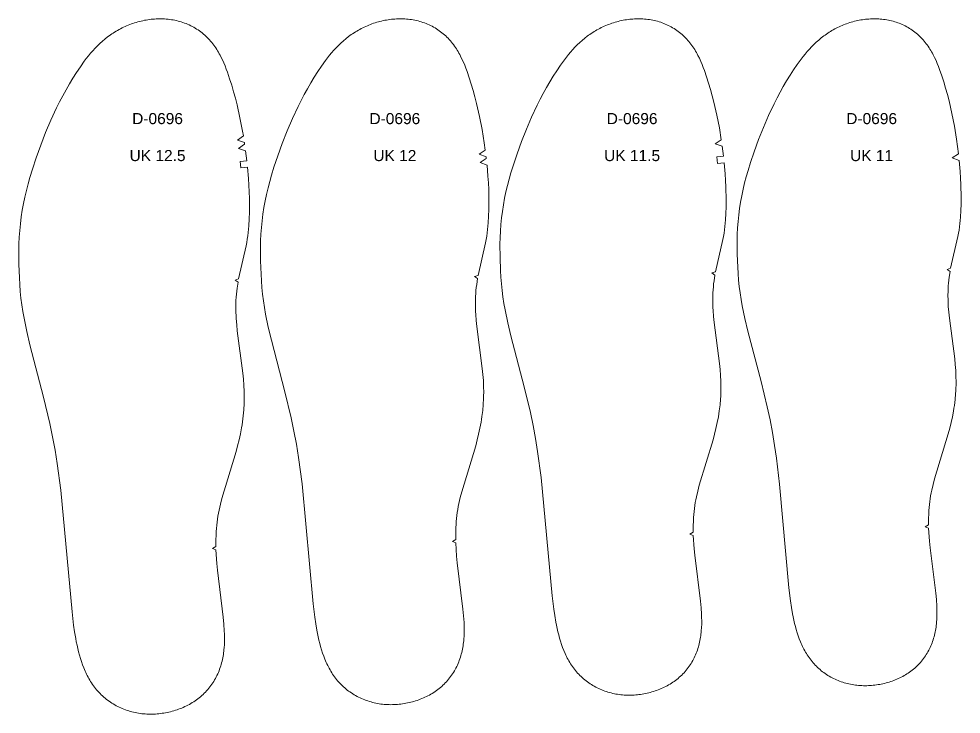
# Model space of a CAD drawing. Header units: millimetres. Extents: x -700 to 1195, y 156 to 469.
# Drawn here: x -699.5 to -274.6, y 155.5 to 469.2 of the extents above; entities that cross this region are included whole.
import ezdxf

# ---------------------------------------------------------------- set-up
doc = ezdxf.new("R2010")
doc.units = ezdxf.units.MM
doc.layers.add('___H_1', color=18, linetype='Continuous', true_color=0x000000)
doc.layers.add('DEFAULT', color=7, linetype='Continuous', true_color=0xffffff)
doc.styles.add('Arial Regular', font='arial.ttf')

msp = doc.modelspace()

# ---------------------------------------------------------------- linework, layer by layer
at = {"layer": 'DEFAULT', "color": 18, "lineweight": 5, "true_color": 0x000000}
for points in [[(-598.3, 416.33), (-601.02, 414.38), (-597.83, 413.36), (-597.72, 412.62), (-600.47, 410.71), (-597.29, 409.65), (-596.73, 405.19), (-599.71, 404.85), (-599.4, 401.92), (-596.42, 402.2), (-595.99, 397.22), (-595.8, 394.17), (-595.67, 391.11), (-595.6, 388.06), (-595.6, 381.94), (-595.69, 378.89), (-595.87, 375.84), (-595.99, 374.31), (-596.14, 372.79), (-596.33, 371.28), (-596.55, 369.77), (-596.81, 368.26), (-597.1, 366.76), (-600.45, 351.85), (-602.07, 351.32), (-600.72, 350.37), (-601.13, 347.65), (-601.3, 346.29), (-601.45, 344.92), (-601.56, 343.55), (-601.63, 342.17), (-601.67, 340.8), (-601.69, 339.42), (-601.66, 336.67), (-601.61, 335.29), (-601.54, 333.92), (-601.32, 331.18), (-601.04, 328.44), (-598.56, 309.33), (-598.3, 306.59), (-598.1, 303.85), (-597.98, 301.1), (-597.94, 298.34), (-597.95, 296.97), (-597.99, 295.59), (-598.14, 292.84), (-598.38, 290.1), (-598.71, 287.37), (-598.91, 286.01), (-599.13, 284.65), (-599.64, 281.95), (-600.24, 279.26), (-600.88, 276.58), (-601.58, 273.92), (-607.95, 252.84), (-608.64, 250.18), (-609.25, 247.49), (-609.52, 246.14), (-609.76, 244.79), (-609.98, 243.43), (-610.16, 242.07), (-610.32, 240.7), (-610.44, 239.33), (-610.54, 237.96), (-610.61, 236.58), (-610.68, 233.83), (-610.69, 231.08), (-612.17, 230.19), (-610.65, 229.58), (-610.27, 223.48), (-609.99, 220.43), (-607.4, 199.2), (-607.1, 196.16), (-606.89, 193.11), (-606.83, 191.58), (-606.8, 190.05), (-606.81, 188.52), (-606.86, 187), (-606.97, 185.47), (-607.04, 184.71), (-607.12, 183.95), (-607.22, 183.2), (-607.33, 182.44), (-607.46, 181.69), (-607.6, 180.94), (-607.75, 180.19), (-607.92, 179.44), (-608.11, 178.7), (-608.31, 177.97), (-608.53, 177.24), (-608.77, 176.51), (-609.02, 175.79), (-609.29, 175.08), (-609.58, 174.37), (-609.88, 173.67), (-610.21, 172.98), (-610.55, 172.29), (-610.9, 171.62), (-611.28, 170.95), (-611.67, 170.3), (-612.08, 169.65), (-612.5, 169.02), (-612.94, 168.4), (-613.4, 167.78), (-613.87, 167.18), (-614.36, 166.6), (-614.87, 166.02), (-615.39, 165.47), (-615.92, 164.92), (-616.47, 164.39), (-617.03, 163.87), (-617.61, 163.37), (-618.2, 162.89), (-618.8, 162.42), (-619.41, 161.96), (-620.04, 161.52), (-620.67, 161.1), (-621.32, 160.69), (-621.97, 160.3), (-622.64, 159.92), (-623.31, 159.56), (-623.99, 159.22), (-624.68, 158.89), (-625.38, 158.58), (-626.08, 158.28), (-626.79, 157.99), (-627.51, 157.73), (-628.23, 157.47), (-628.95, 157.24), (-629.68, 157.01), (-630.42, 156.81), (-631.16, 156.62), (-631.9, 156.44), (-632.65, 156.28), (-633.4, 156.13), (-634.15, 156), (-634.9, 155.88), (-635.66, 155.78), (-636.42, 155.69), (-637.18, 155.62), (-637.94, 155.57), (-638.7, 155.53), (-639.47, 155.51), (-640.23, 155.5), (-640.99, 155.51), (-641.76, 155.54), (-642.52, 155.58), (-643.28, 155.64), (-644.04, 155.72), (-644.8, 155.81), (-645.56, 155.93), (-646.31, 156.05), (-647.06, 156.2), (-647.81, 156.37), (-648.55, 156.55), (-649.28, 156.75), (-650.02, 156.97), (-650.74, 157.2), (-651.47, 157.45), (-652.18, 157.72), (-652.89, 158.01), (-653.59, 158.31), (-654.28, 158.64), (-654.97, 158.97), (-655.64, 159.33), (-656.31, 159.7), (-656.97, 160.09), (-657.61, 160.49), (-658.25, 160.91), (-658.88, 161.35), (-659.5, 161.8), (-660.1, 162.27), (-660.69, 162.75), (-661.28, 163.24), (-661.85, 163.76), (-662.4, 164.28), (-662.94, 164.82), (-663.47, 165.37), (-663.99, 165.93), (-664.49, 166.51), (-664.97, 167.1), (-665.44, 167.7), (-665.89, 168.32), (-666.33, 168.94), (-666.76, 169.58), (-667.17, 170.22), (-667.56, 170.88), (-667.94, 171.54), (-668.31, 172.21), (-668.67, 172.89), (-669.01, 173.57), (-669.34, 174.26), (-669.66, 174.95), (-670.26, 176.36), (-670.81, 177.78), (-671.32, 179.22), (-671.78, 180.68), (-672.21, 182.15), (-672.61, 183.62), (-672.98, 185.11), (-673.32, 186.59), (-673.63, 188.09), (-673.91, 189.59), (-674.41, 192.61), (-674.84, 195.63), (-675.57, 201.7), (-680.63, 256.48), (-682.23, 268.6), (-683.22, 274.64), (-684.33, 280.65), (-685.59, 286.63), (-688.41, 298.52), (-694.6, 322.18), (-695.99, 328.13), (-697.2, 334.12), (-697.73, 337.13), (-698.19, 340.15), (-698.59, 343.18), (-698.91, 346.22), (-699.15, 349.27), (-699.32, 352.32), (-699.52, 358.43), (-699.55, 364.54), (-699.5, 367.6), (-699.38, 370.65), (-699.17, 373.7), (-698.86, 376.74), (-698.48, 379.78), (-698.02, 382.8), (-697.48, 385.81), (-696.86, 388.8), (-696.16, 391.77), (-695.38, 394.73), (-694.55, 397.67), (-693.45, 401.29), (-691.76, 406.41), (-689.69, 412.16), (-687.48, 417.85), (-685.08, 423.48), (-682.51, 429.02), (-681.15, 431.76), (-679.73, 434.47), (-678.26, 437.15), (-676.73, 439.79), (-675.15, 442.41), (-673.51, 444.99), (-671.82, 447.53), (-670.05, 450.02), (-669.13, 451.24), (-668.18, 452.44), (-667.21, 453.62), (-666.2, 454.77), (-665.17, 455.9), (-664.1, 456.99), (-663, 458.05), (-661.86, 459.07), (-660.7, 460.06), (-659.5, 461.01), (-658.89, 461.47), (-658.27, 461.91), (-657.64, 462.35), (-657, 462.77), (-656.36, 463.18), (-655.71, 463.58), (-655.05, 463.97), (-654.38, 464.34), (-653.71, 464.7), (-653.03, 465.05), (-652.34, 465.38), (-651.65, 465.71), (-650.95, 466.01), (-650.24, 466.31), (-649.53, 466.59), (-648.82, 466.86), (-648.1, 467.11), (-647.37, 467.35), (-646.64, 467.58), (-645.91, 467.79), (-645.17, 467.99), (-644.43, 468.17), (-643.68, 468.34), (-642.93, 468.5), (-642.18, 468.64), (-641.43, 468.76), (-640.67, 468.87), (-639.91, 468.96), (-639.15, 469.03), (-638.39, 469.09), (-637.63, 469.13), (-636.87, 469.16), (-636.1, 469.17), (-635.34, 469.17), (-634.57, 469.14), (-633.81, 469.11), (-633.05, 469.05), (-632.29, 468.98), (-631.53, 468.89), (-630.77, 468.79), (-630.02, 468.67), (-629.27, 468.52), (-628.52, 468.37), (-627.78, 468.19), (-627.04, 467.99), (-626.31, 467.78), (-625.58, 467.54), (-624.86, 467.29), (-624.14, 467.01), (-623.44, 466.72), (-622.74, 466.41), (-622.05, 466.08), (-621.37, 465.73), (-620.7, 465.36), (-620.04, 464.98), (-619.4, 464.57), (-618.76, 464.15), (-618.13, 463.71), (-617.52, 463.26), (-616.91, 462.79), (-616.32, 462.3), (-615.75, 461.8), (-615.18, 461.29), (-614.63, 460.76), (-614.09, 460.21), (-613.57, 459.66), (-613.06, 459.09), (-612.57, 458.5), (-612.09, 457.91), (-611.63, 457.3), (-611.19, 456.68), (-610.75, 456.05), (-610.34, 455.41), (-609.93, 454.76), (-609.54, 454.1), (-609.16, 453.44), (-608.8, 452.77), (-608.45, 452.09), (-607.78, 450.71), (-607.15, 449.32), (-606.56, 447.91), (-606.01, 446.49), (-605.48, 445.05), (-604.49, 442.16), (-603.57, 439.25), (-602.71, 436.31), (-601.91, 433.36), (-601.16, 430.4), (-599.83, 424.44), (-598.66, 418.43)], [(-489.22, 409.93), (-492, 408.07), (-488.84, 406.96), (-488.75, 406.21), (-491.57, 404.4), (-488.44, 403.23), (-488.01, 398.24), (-487.82, 395.23), (-487.69, 392.22), (-487.62, 389.2), (-487.62, 383.17), (-487.71, 380.15), (-487.88, 377.14), (-488, 375.63), (-488.15, 374.13), (-488.34, 372.63), (-488.55, 371.14), (-488.81, 369.66), (-489.1, 368.18), (-492.42, 353.46), (-494.04, 352.93), (-492.69, 351.98), (-493.1, 349.3), (-493.27, 347.95), (-493.41, 346.6), (-493.52, 345.25), (-493.59, 343.89), (-493.64, 342.54), (-493.65, 341.18), (-493.62, 338.47), (-493.58, 337.11), (-493.5, 335.75), (-493.29, 333.05), (-493.01, 330.35), (-490.55, 311.5), (-490.29, 308.8), (-490.09, 306.09), (-489.97, 303.38), (-489.94, 300.67), (-489.95, 299.31), (-489.99, 297.95), (-490.14, 295.24), (-490.38, 292.54), (-490.7, 289.84), (-490.9, 288.5), (-491.11, 287.16), (-491.63, 284.5), (-492.21, 281.85), (-492.85, 279.21), (-493.54, 276.58), (-499.85, 255.8), (-500.53, 253.17), (-501.14, 250.53), (-501.4, 249.19), (-501.65, 247.86), (-501.86, 246.52), (-502.04, 245.17), (-502.2, 243.83), (-502.32, 242.47), (-502.41, 241.12), (-502.48, 239.76), (-502.56, 237.05), (-502.56, 234.34), (-504.04, 233.45), (-502.53, 232.83), (-502.15, 226.81), (-501.87, 223.81), (-499.3, 202.84), (-499.01, 199.84), (-498.8, 196.83), (-498.74, 195.32), (-498.71, 193.82), (-498.72, 192.31), (-498.78, 190.8), (-498.88, 189.3), (-498.95, 188.55), (-499.04, 187.8), (-499.13, 187.05), (-499.24, 186.3), (-499.37, 185.56), (-499.51, 184.82), (-499.66, 184.08), (-499.84, 183.35), (-500.02, 182.62), (-500.22, 181.89), (-500.44, 181.17), (-500.68, 180.45), (-500.93, 179.74), (-501.2, 179.04), (-501.48, 178.34), (-501.79, 177.65), (-502.11, 176.97), (-502.45, 176.3), (-502.8, 175.63), (-503.17, 174.98), (-503.56, 174.33), (-503.97, 173.69), (-504.39, 173.07), (-504.83, 172.46), (-505.28, 171.85), (-505.75, 171.26), (-506.23, 170.69), (-506.73, 170.12), (-507.25, 169.57), (-507.78, 169.04), (-508.32, 168.51), (-508.88, 168.01), (-509.45, 167.51), (-510.03, 167.04), (-510.63, 166.58), (-511.24, 166.13), (-511.85, 165.7), (-512.48, 165.28), (-513.12, 164.88), (-513.77, 164.5), (-514.43, 164.13), (-515.09, 163.77), (-515.76, 163.43), (-516.45, 163.11), (-517.13, 162.8), (-517.83, 162.51), (-518.53, 162.23), (-519.24, 161.97), (-519.95, 161.72), (-520.66, 161.48), (-521.39, 161.27), (-522.11, 161.06), (-522.84, 160.87), (-523.58, 160.7), (-524.31, 160.54), (-525.05, 160.4), (-525.79, 160.27), (-526.54, 160.15), (-527.29, 160.05), (-528.04, 159.97), (-528.79, 159.9), (-529.54, 159.85), (-530.29, 159.81), (-531.04, 159.79), (-531.8, 159.78), (-532.55, 159.79), (-533.31, 159.81), (-534.06, 159.86), (-534.81, 159.91), (-535.56, 159.99), (-536.31, 160.08), (-537.06, 160.19), (-537.8, 160.32), (-538.54, 160.46), (-539.28, 160.62), (-540.01, 160.8), (-540.74, 160.99), (-541.46, 161.21), (-542.18, 161.44), (-542.9, 161.68), (-543.6, 161.95), (-544.3, 162.23), (-544.99, 162.53), (-545.68, 162.84), (-546.36, 163.17), (-547.03, 163.52), (-547.69, 163.88), (-548.34, 164.26), (-548.98, 164.66), (-549.61, 165.07), (-550.23, 165.5), (-550.84, 165.94), (-551.44, 166.4), (-552.03, 166.87), (-552.61, 167.36), (-553.17, 167.86), (-553.72, 168.38), (-554.26, 168.91), (-554.78, 169.45), (-555.3, 170), (-555.79, 170.57), (-556.27, 171.15), (-556.74, 171.74), (-557.19, 172.35), (-557.62, 172.96), (-558.05, 173.59), (-558.45, 174.22), (-558.85, 174.87), (-559.23, 175.52), (-559.59, 176.18), (-559.95, 176.85), (-560.29, 177.52), (-560.62, 178.2), (-560.93, 178.88), (-561.53, 180.27), (-562.08, 181.67), (-562.58, 183.09), (-563.05, 184.53), (-563.47, 185.98), (-563.87, 187.43), (-564.23, 188.9), (-564.57, 190.37), (-564.88, 191.84), (-565.17, 193.32), (-565.66, 196.3), (-566.09, 199.29), (-566.81, 205.28), (-571.83, 259.35), (-573.42, 271.32), (-574.39, 277.27), (-575.49, 283.21), (-576.74, 289.11), (-579.54, 300.85), (-585.67, 324.2), (-587.05, 330.07), (-588.25, 335.98), (-588.77, 338.96), (-589.23, 341.94), (-589.62, 344.93), (-589.94, 347.93), (-590.18, 350.94), (-590.34, 353.95), (-590.54, 359.98), (-590.57, 366.02), (-590.52, 369.03), (-590.4, 372.05), (-590.19, 375.06), (-589.88, 378.06), (-589.5, 381.05), (-589.05, 384.03), (-588.51, 387), (-587.89, 389.96), (-587.19, 392.89), (-586.43, 395.81), (-585.6, 398.71), (-584.5, 402.32), (-582.83, 407.33), (-580.78, 413), (-578.59, 418.62), (-576.21, 424.17), (-573.66, 429.64), (-572.31, 432.34), (-570.91, 435.01), (-569.45, 437.65), (-567.93, 440.26), (-566.37, 442.84), (-564.74, 445.38), (-563.06, 447.89), (-561.31, 450.34), (-560.4, 451.54), (-559.46, 452.73), (-558.49, 453.89), (-557.5, 455.02), (-556.47, 456.13), (-555.41, 457.2), (-554.32, 458.24), (-553.2, 459.25), (-552.05, 460.22), (-550.86, 461.15), (-550.25, 461.6), (-549.64, 462.04), (-549.02, 462.47), (-548.39, 462.89), (-547.75, 463.29), (-547.11, 463.68), (-546.46, 464.06), (-545.8, 464.43), (-545.13, 464.78), (-544.46, 465.12), (-543.78, 465.45), (-543.09, 465.77), (-542.4, 466.07), (-541.71, 466.36), (-541.01, 466.64), (-540.3, 466.9), (-539.59, 467.15), (-538.87, 467.39), (-538.15, 467.61), (-537.43, 467.82), (-536.7, 468.01), (-535.96, 468.19), (-535.23, 468.36), (-534.49, 468.51), (-533.75, 468.64), (-533, 468.77), (-532.26, 468.87), (-531.51, 468.96), (-530.76, 469.03), (-530, 469.09), (-529.25, 469.13), (-528.5, 469.16), (-527.74, 469.17), (-526.99, 469.17), (-526.24, 469.14), (-525.48, 469.11), (-524.73, 469.05), (-523.98, 468.99), (-523.23, 468.9), (-522.48, 468.8), (-521.74, 468.68), (-521, 468.54), (-520.26, 468.39), (-519.52, 468.21), (-518.79, 468.02), (-518.07, 467.81), (-517.35, 467.58), (-516.64, 467.33), (-515.93, 467.06), (-515.24, 466.78), (-514.55, 466.47), (-513.87, 466.15), (-513.19, 465.8), (-512.53, 465.44), (-511.88, 465.06), (-511.24, 464.67), (-510.61, 464.25), (-509.99, 463.82), (-509.38, 463.38), (-508.78, 462.92), (-508.2, 462.44), (-507.62, 461.95), (-507.06, 461.44), (-506.52, 460.92), (-505.99, 460.39), (-505.47, 459.84), (-504.96, 459.28), (-504.48, 458.7), (-504, 458.12), (-503.54, 457.52), (-503.1, 456.91), (-502.67, 456.29), (-502.25, 455.66), (-501.85, 455.02), (-501.47, 454.37), (-501.09, 453.72), (-500.73, 453.06), (-500.38, 452.39), (-499.72, 451.04), (-499.09, 449.66), (-498.51, 448.27), (-497.95, 446.87), (-497.43, 445.45), (-496.45, 442.6), (-495.54, 439.72), (-494.68, 436.83), (-493.88, 433.92), (-493.14, 431), (-491.82, 425.11), (-490.66, 419.19), (-489.69, 413.23)], [(-385.39, 355.07), (-387.02, 354.53), (-385.66, 353.59), (-386.06, 350.94), (-386.24, 349.62), (-386.38, 348.29), (-386.48, 346.95), (-386.55, 345.62), (-386.6, 344.28), (-386.62, 342.94), (-386.59, 340.26), (-386.54, 338.92), (-386.46, 337.59), (-386.25, 334.92), (-385.97, 332.26), (-383.55, 313.68), (-383.28, 311.01), (-383.09, 308.34), (-382.97, 305.67), (-382.93, 302.99), (-382.95, 301.65), (-382.99, 300.31), (-383.05, 298.98), (-383.14, 297.64), (-383.37, 294.98), (-383.69, 292.32), (-383.88, 290.99), (-384.1, 289.67), (-384.61, 287.04), (-385.19, 284.43), (-385.82, 281.83), (-386.51, 279.24), (-392.75, 258.75), (-393.43, 256.16), (-394.02, 253.56), (-394.29, 252.24), (-394.53, 250.93), (-394.74, 249.6), (-394.92, 248.28), (-395.07, 246.95), (-395.2, 245.62), (-395.29, 244.28), (-395.36, 242.94), (-395.43, 240.27), (-395.44, 237.59), (-396.92, 236.71), (-395.4, 236.09), (-395.02, 230.15), (-394.75, 227.18), (-392.2, 206.49), (-391.91, 203.53), (-391.71, 200.56), (-391.65, 199.07), (-391.62, 197.58), (-391.63, 196.09), (-391.69, 194.6), (-391.8, 193.12), (-391.87, 192.38), (-391.95, 191.64), (-392.05, 190.9), (-392.16, 190.17), (-392.28, 189.43), (-392.42, 188.7), (-392.58, 187.97), (-392.75, 187.25), (-392.93, 186.53), (-393.14, 185.81), (-393.35, 185.1), (-393.59, 184.39), (-393.84, 183.69), (-394.11, 183), (-394.39, 182.31), (-394.69, 181.63), (-395.01, 180.96), (-395.35, 180.3), (-395.7, 179.64), (-396.07, 179), (-396.45, 178.36), (-396.86, 177.73), (-397.27, 177.12), (-397.71, 176.51), (-398.16, 175.92), (-398.62, 175.34), (-399.1, 174.77), (-399.6, 174.22), (-400.11, 173.68), (-400.63, 173.15), (-401.17, 172.64), (-401.72, 172.14), (-402.29, 171.66), (-402.87, 171.19), (-403.46, 170.73), (-404.06, 170.29), (-404.67, 169.87), (-405.29, 169.46), (-405.92, 169.07), (-406.56, 168.69), (-407.21, 168.33), (-407.87, 167.98), (-408.54, 167.65), (-409.21, 167.33), (-409.89, 167.02), (-410.58, 166.74), (-411.27, 166.46), (-411.97, 166.21), (-412.67, 165.96), (-413.38, 165.73), (-414.09, 165.52), (-414.81, 165.32), (-415.53, 165.13), (-416.25, 164.96), (-416.98, 164.81), (-417.71, 164.66), (-418.44, 164.54), (-419.18, 164.42), (-419.91, 164.33), (-420.65, 164.24), (-421.39, 164.18), (-422.14, 164.12), (-422.88, 164.08), (-423.62, 164.06), (-424.37, 164.05), (-425.11, 164.06), (-425.86, 164.09), (-426.6, 164.13), (-427.34, 164.18), (-428.08, 164.26), (-428.82, 164.35), (-429.56, 164.45), (-430.29, 164.58), (-431.02, 164.72), (-431.75, 164.87), (-432.48, 165.05), (-433.2, 165.24), (-433.91, 165.45), (-434.62, 165.67), (-435.33, 165.91), (-436.02, 166.17), (-436.72, 166.44), (-437.4, 166.74), (-438.08, 167.04), (-438.75, 167.37), (-439.41, 167.71), (-440.06, 168.07), (-440.71, 168.44), (-441.34, 168.83), (-441.97, 169.23), (-442.58, 169.65), (-443.19, 170.08), (-443.78, 170.53), (-444.36, 171), (-444.93, 171.48), (-445.49, 171.97), (-446.04, 172.47), (-446.57, 172.99), (-447.1, 173.53), (-447.6, 174.07), (-448.09, 174.63), (-448.57, 175.2), (-449.03, 175.78), (-449.48, 176.38), (-449.91, 176.98), (-450.33, 177.6), (-450.74, 178.22), (-451.13, 178.86), (-451.51, 179.5), (-451.87, 180.15), (-452.22, 180.81), (-452.56, 181.47), (-452.89, 182.14), (-453.2, 182.81), (-453.8, 184.18), (-454.34, 185.56), (-454.85, 186.96), (-455.31, 188.38), (-455.73, 189.81), (-456.12, 191.24), (-456.49, 192.69), (-456.83, 194.14), (-457.14, 195.59), (-457.42, 197.05), (-457.91, 199.99), (-458.33, 202.94), (-459.06, 208.85), (-464.02, 262.22), (-465.6, 274.03), (-466.57, 279.91), (-467.66, 285.76), (-468.89, 291.59), (-471.67, 303.17), (-477.74, 326.21), (-479.11, 332.01), (-480.3, 337.85), (-480.81, 340.78), (-481.27, 343.72), (-481.66, 346.67), (-481.97, 349.64), (-482.2, 352.6), (-482.37, 355.58), (-482.56, 361.53), (-482.59, 367.49), (-482.54, 370.46), (-482.42, 373.44), (-482.2, 376.41), (-481.9, 379.37), (-481.52, 382.33), (-481.07, 385.27), (-480.54, 388.2), (-479.92, 391.11), (-479.23, 394.01), (-478.47, 396.89), (-477.65, 399.75), (-476.54, 403.34), (-474.9, 408.25), (-472.87, 413.85), (-470.69, 419.39), (-468.34, 424.86), (-465.81, 430.26), (-464.47, 432.92), (-463.08, 435.55), (-461.63, 438.16), (-460.13, 440.73), (-458.58, 443.27), (-456.97, 445.77), (-455.31, 448.24), (-453.57, 450.66), (-452.66, 451.84), (-451.74, 453.01), (-450.78, 454.15), (-449.79, 455.27), (-448.78, 456.35), (-447.73, 457.41), (-446.65, 458.44), (-445.54, 459.43), (-444.4, 460.38), (-443.22, 461.3), (-442.62, 461.74), (-442.01, 462.17), (-441.4, 462.59), (-440.78, 463), (-440.15, 463.4), (-439.51, 463.78), (-438.87, 464.15), (-438.21, 464.51), (-437.56, 464.86), (-436.89, 465.2), (-436.22, 465.52), (-435.54, 465.83), (-434.86, 466.13), (-434.17, 466.41), (-433.48, 466.68), (-432.78, 466.94), (-432.08, 467.19), (-431.37, 467.42), (-430.66, 467.64), (-429.94, 467.84), (-429.22, 468.03), (-428.5, 468.21), (-427.77, 468.37), (-427.04, 468.52), (-426.31, 468.65), (-425.58, 468.77), (-424.84, 468.88), (-424.1, 468.96), (-423.36, 469.04), (-422.62, 469.09), (-421.87, 469.13), (-421.13, 469.16), (-420.39, 469.17), (-419.64, 469.17), (-418.9, 469.15), (-418.15, 469.11), (-417.41, 469.06), (-416.67, 468.99), (-415.93, 468.91), (-415.19, 468.81), (-414.46, 468.69), (-413.72, 468.56), (-413, 468.4), (-412.27, 468.23), (-411.55, 468.05), (-410.84, 467.84), (-410.13, 467.62), (-409.42, 467.37), (-408.72, 467.11), (-408.03, 466.83), (-407.35, 466.53), (-406.68, 466.21), (-406.02, 465.88), (-405.36, 465.52), (-404.72, 465.15), (-404.08, 464.76), (-403.46, 464.36), (-402.84, 463.93), (-402.24, 463.5), (-401.65, 463.04), (-401.07, 462.58), (-400.5, 462.09), (-399.95, 461.6), (-399.41, 461.08), (-398.88, 460.56), (-398.37, 460.02), (-397.87, 459.47), (-397.38, 458.91), (-396.91, 458.33), (-396.46, 457.74), (-396.01, 457.14), (-395.59, 456.53), (-395.17, 455.91), (-394.78, 455.28), (-394.39, 454.65), (-394.02, 454), (-393.66, 453.35), (-393.31, 452.69), (-392.65, 451.36), (-392.03, 450), (-391.45, 448.63), (-390.9, 447.25), (-390.38, 445.85), (-389.4, 443.04), (-388.5, 440.2), (-387.66, 437.35), (-386.86, 434.48), (-386.12, 431.59), (-384.81, 425.78), (-383.67, 419.94), (-382.79, 414.66), (-385.54, 412.73), (-382.35, 411.69), (-381.78, 407.22), (-384.76, 406.88), (-384.45, 403.95), (-381.46, 404.24), (-381.03, 399.27), (-380.84, 396.29), (-380.71, 393.32), (-380.61, 387.36), (-380.64, 384.39), (-380.73, 381.41), (-380.9, 378.44), (-381.02, 376.95), (-381.17, 375.47), (-381.35, 373.99), (-381.56, 372.52), (-381.82, 371.05), (-382.1, 369.59)], [(-275.8, 408.23), (-278.62, 406.42), (-275.48, 405.25), (-275.05, 400.29), (-274.86, 397.36), (-274.73, 394.42), (-274.63, 388.54), (-274.65, 385.61), (-274.74, 382.67), (-274.91, 379.73), (-275.03, 378.27), (-275.18, 376.81), (-275.35, 375.35), (-275.57, 373.9), (-275.82, 372.45), (-276.1, 371.01), (-279.36, 356.68), (-280.99, 356.14), (-279.64, 355.2), (-280.03, 352.59), (-280.2, 351.28), (-280.34, 349.97), (-280.45, 348.66), (-280.52, 347.34), (-280.56, 346.02), (-280.58, 344.7), (-280.55, 342.06), (-280.5, 340.74), (-280.43, 339.42), (-280.21, 336.79), (-279.94, 334.17), (-277.54, 315.85), (-277.28, 313.22), (-277.08, 310.59), (-276.97, 307.95), (-276.93, 305.31), (-276.95, 303.99), (-276.98, 302.68), (-277.05, 301.36), (-277.13, 300.04), (-277.37, 297.41), (-277.68, 294.79), (-277.87, 293.49), (-278.09, 292.18), (-278.59, 289.59), (-279.17, 287.02), (-279.79, 284.45), (-280.47, 281.9), (-286.64, 261.71), (-287.32, 259.16), (-287.91, 256.59), (-288.17, 255.29), (-288.41, 253.99), (-288.62, 252.69), (-288.8, 251.38), (-288.95, 250.07), (-289.07, 248.76), (-289.16, 247.44), (-289.23, 246.13), (-289.31, 243.49), (-289.31, 240.85), (-290.79, 239.96), (-289.28, 239.35), (-288.9, 233.48), (-288.63, 230.56), (-286.1, 210.14), (-285.82, 207.21), (-285.62, 204.28), (-285.56, 202.81), (-285.53, 201.34), (-285.55, 199.87), (-285.6, 198.41), (-285.71, 196.94), (-285.78, 196.21), (-285.86, 195.48), (-285.96, 194.75), (-286.07, 194.03), (-286.2, 193.3), (-286.34, 192.58), (-286.49, 191.87), (-286.66, 191.15), (-286.85, 190.44), (-287.05, 189.73), (-287.26, 189.03), (-287.5, 188.34), (-287.75, 187.65), (-288.01, 186.96), (-288.29, 186.28), (-288.59, 185.61), (-288.91, 184.95), (-289.25, 184.3), (-289.6, 183.65), (-289.96, 183.02), (-290.35, 182.39), (-290.74, 181.78), (-291.16, 181.17), (-291.59, 180.57), (-292.04, 179.99), (-292.5, 179.42), (-292.97, 178.86), (-293.47, 178.32), (-293.97, 177.78), (-294.49, 177.27), (-295.02, 176.76), (-295.57, 176.27), (-296.13, 175.8), (-296.7, 175.34), (-297.28, 174.89), (-297.88, 174.46), (-298.48, 174.04), (-299.1, 173.64), (-299.72, 173.25), (-300.36, 172.88), (-301, 172.53), (-301.65, 172.18), (-302.31, 171.86), (-302.97, 171.55), (-303.64, 171.25), (-304.32, 170.97), (-305, 170.7), (-305.69, 170.44), (-306.39, 170.21), (-307.09, 169.98), (-307.79, 169.77), (-308.5, 169.57), (-309.21, 169.39), (-309.93, 169.22), (-310.64, 169.07), (-311.36, 168.93), (-312.09, 168.81), (-312.81, 168.7), (-313.54, 168.6), (-314.27, 168.52), (-315, 168.45), (-315.73, 168.4), (-316.47, 168.36), (-317.2, 168.34), (-317.94, 168.33), (-318.67, 168.34), (-319.4, 168.36), (-320.14, 168.4), (-320.87, 168.46), (-321.6, 168.53), (-322.33, 168.62), (-323.06, 168.72), (-323.78, 168.84), (-324.51, 168.97), (-325.23, 169.13), (-325.94, 169.3), (-326.65, 169.48), (-327.36, 169.68), (-328.06, 169.9), (-328.75, 170.14), (-329.44, 170.39), (-330.13, 170.66), (-330.8, 170.95), (-331.47, 171.25), (-332.14, 171.56), (-332.79, 171.9), (-333.44, 172.25), (-334.08, 172.61), (-334.7, 172.99), (-335.32, 173.39), (-335.93, 173.8), (-336.53, 174.23), (-337.12, 174.67), (-337.7, 175.12), (-338.26, 175.59), (-338.82, 176.07), (-339.36, 176.57), (-339.89, 177.08), (-340.4, 177.6), (-340.91, 178.14), (-341.4, 178.69), (-341.87, 179.25), (-342.33, 179.82), (-342.77, 180.41), (-343.2, 181), (-343.62, 181.61), (-344.02, 182.22), (-344.41, 182.85), (-344.79, 183.48), (-345.15, 184.12), (-345.5, 184.76), (-345.84, 185.42), (-346.16, 186.08), (-346.47, 186.74), (-346.78, 187.41), (-347.06, 188.09), (-347.61, 189.45), (-348.11, 190.83), (-348.56, 192.23), (-348.99, 193.63), (-349.38, 195.05), (-349.74, 196.47), (-350.08, 197.9), (-350.39, 199.34), (-350.67, 200.78), (-351.16, 203.68), (-351.58, 206.59), (-352.3, 212.42), (-356.57, 259.25), (-357.95, 270.93), (-358.79, 276.74), (-359.74, 282.54), (-360.82, 288.32), (-362.05, 294.07), (-364.79, 305.5), (-370.81, 328.23), (-372.16, 333.95), (-373.34, 339.71), (-373.85, 342.6), (-374.3, 345.5), (-374.69, 348.42), (-375, 351.34), (-375.23, 354.27), (-375.39, 357.21), (-375.58, 363.08), (-375.61, 368.96), (-375.56, 371.9), (-375.44, 374.83), (-375.22, 377.76), (-374.92, 380.69), (-374.55, 383.6), (-374.09, 386.5), (-373.56, 389.39), (-372.95, 392.27), (-372.27, 395.13), (-371.51, 397.97), (-370.7, 400.79), (-369.59, 404.35), (-367.98, 409.18), (-365.96, 414.7), (-363.8, 420.16), (-361.46, 425.56), (-358.96, 430.87), (-357.63, 433.5), (-356.25, 436.09), (-354.82, 438.66), (-353.33, 441.19), (-351.79, 443.7), (-350.2, 446.17), (-348.55, 448.6), (-347.7, 449.8), (-346.83, 450.98), (-345.93, 452.14), (-345.01, 453.29), (-344.06, 454.41), (-343.09, 455.51), (-342.08, 456.58), (-341.04, 457.62), (-339.98, 458.63), (-338.88, 459.61), (-337.74, 460.54), (-336.58, 461.44), (-335.99, 461.88), (-335.39, 462.3), (-334.78, 462.71), (-334.16, 463.11), (-333.54, 463.5), (-332.91, 463.88), (-332.27, 464.24), (-331.63, 464.6), (-330.98, 464.94), (-330.32, 465.27), (-329.66, 465.58), (-328.99, 465.89), (-328.32, 466.18), (-327.64, 466.46), (-326.95, 466.73), (-326.26, 466.98), (-325.57, 467.22), (-324.87, 467.45), (-324.17, 467.66), (-323.46, 467.86), (-322.75, 468.05), (-322.04, 468.23), (-321.32, 468.39), (-320.6, 468.53), (-319.88, 468.66), (-319.15, 468.78), (-318.42, 468.88), (-317.69, 468.97), (-316.96, 469.04), (-316.23, 469.09), (-315.5, 469.13), (-314.76, 469.16), (-314.03, 469.17), (-313.29, 469.17), (-312.56, 469.15), (-311.82, 469.11), (-311.09, 469.06), (-310.36, 469), (-309.63, 468.91), (-308.9, 468.82), (-308.18, 468.7), (-307.45, 468.57), (-306.73, 468.42), (-306.02, 468.26), (-305.31, 468.07), (-304.6, 467.87), (-303.9, 467.65), (-303.2, 467.41), (-302.51, 467.16), (-301.83, 466.88), (-301.16, 466.59), (-300.49, 466.28), (-299.84, 465.95), (-299.19, 465.6), (-298.55, 465.24), (-297.92, 464.86), (-297.31, 464.46), (-296.7, 464.04), (-296.1, 463.61), (-295.52, 463.17), (-294.94, 462.71), (-294.38, 462.24), (-293.83, 461.75), (-293.3, 461.25), (-292.77, 460.73), (-292.26, 460.2), (-291.77, 459.66), (-291.29, 459.11), (-290.82, 458.54), (-290.37, 457.96), (-289.93, 457.37), (-289.5, 456.77), (-289.09, 456.16), (-288.7, 455.54), (-288.31, 454.92), (-287.94, 454.28), (-287.59, 453.64), (-287.24, 452.99), (-286.59, 451.68), (-285.97, 450.34), (-285.39, 448.99), (-284.85, 447.63), (-284.33, 446.25), (-283.36, 443.48), (-282.46, 440.68), (-281.63, 437.86), (-280.84, 435.03), (-280.1, 432.19), (-278.8, 426.45), (-277.66, 420.69), (-276.71, 414.89)]]:
    msp.add_lwpolyline(points, close=True, dxfattribs=at)

# ---------------------------------------------------------------- texts
at = {"layer": '___H_1', "color": 3, "true_color": 0x00ff00, "char_height": 5, "attachment_point": 2, "style": 'Arial Regular'}
for s, insert, width in [('\\P{\\fArial;D-0696}\\P\\P{\\fArial;UK 12.5}', (-637, 435), 58.6413), ('\\P{\\fArial;D-0696}\\P\\P{\\fArial;UK 12}', (-530, 435), 53.913), ('\\P{\\fArial;D-0696}\\P\\P{\\fArial;UK 11.5}', (-423, 435), 58.6413), ('\\P{\\fArial;D-0696}\\P\\P{\\fArial;UK 11}', (-315, 435), 53.913)]:
    msp.add_mtext(s, dxfattribs=dict(at, insert=insert, width=width))

doc.saveas('drawing.dxf')
